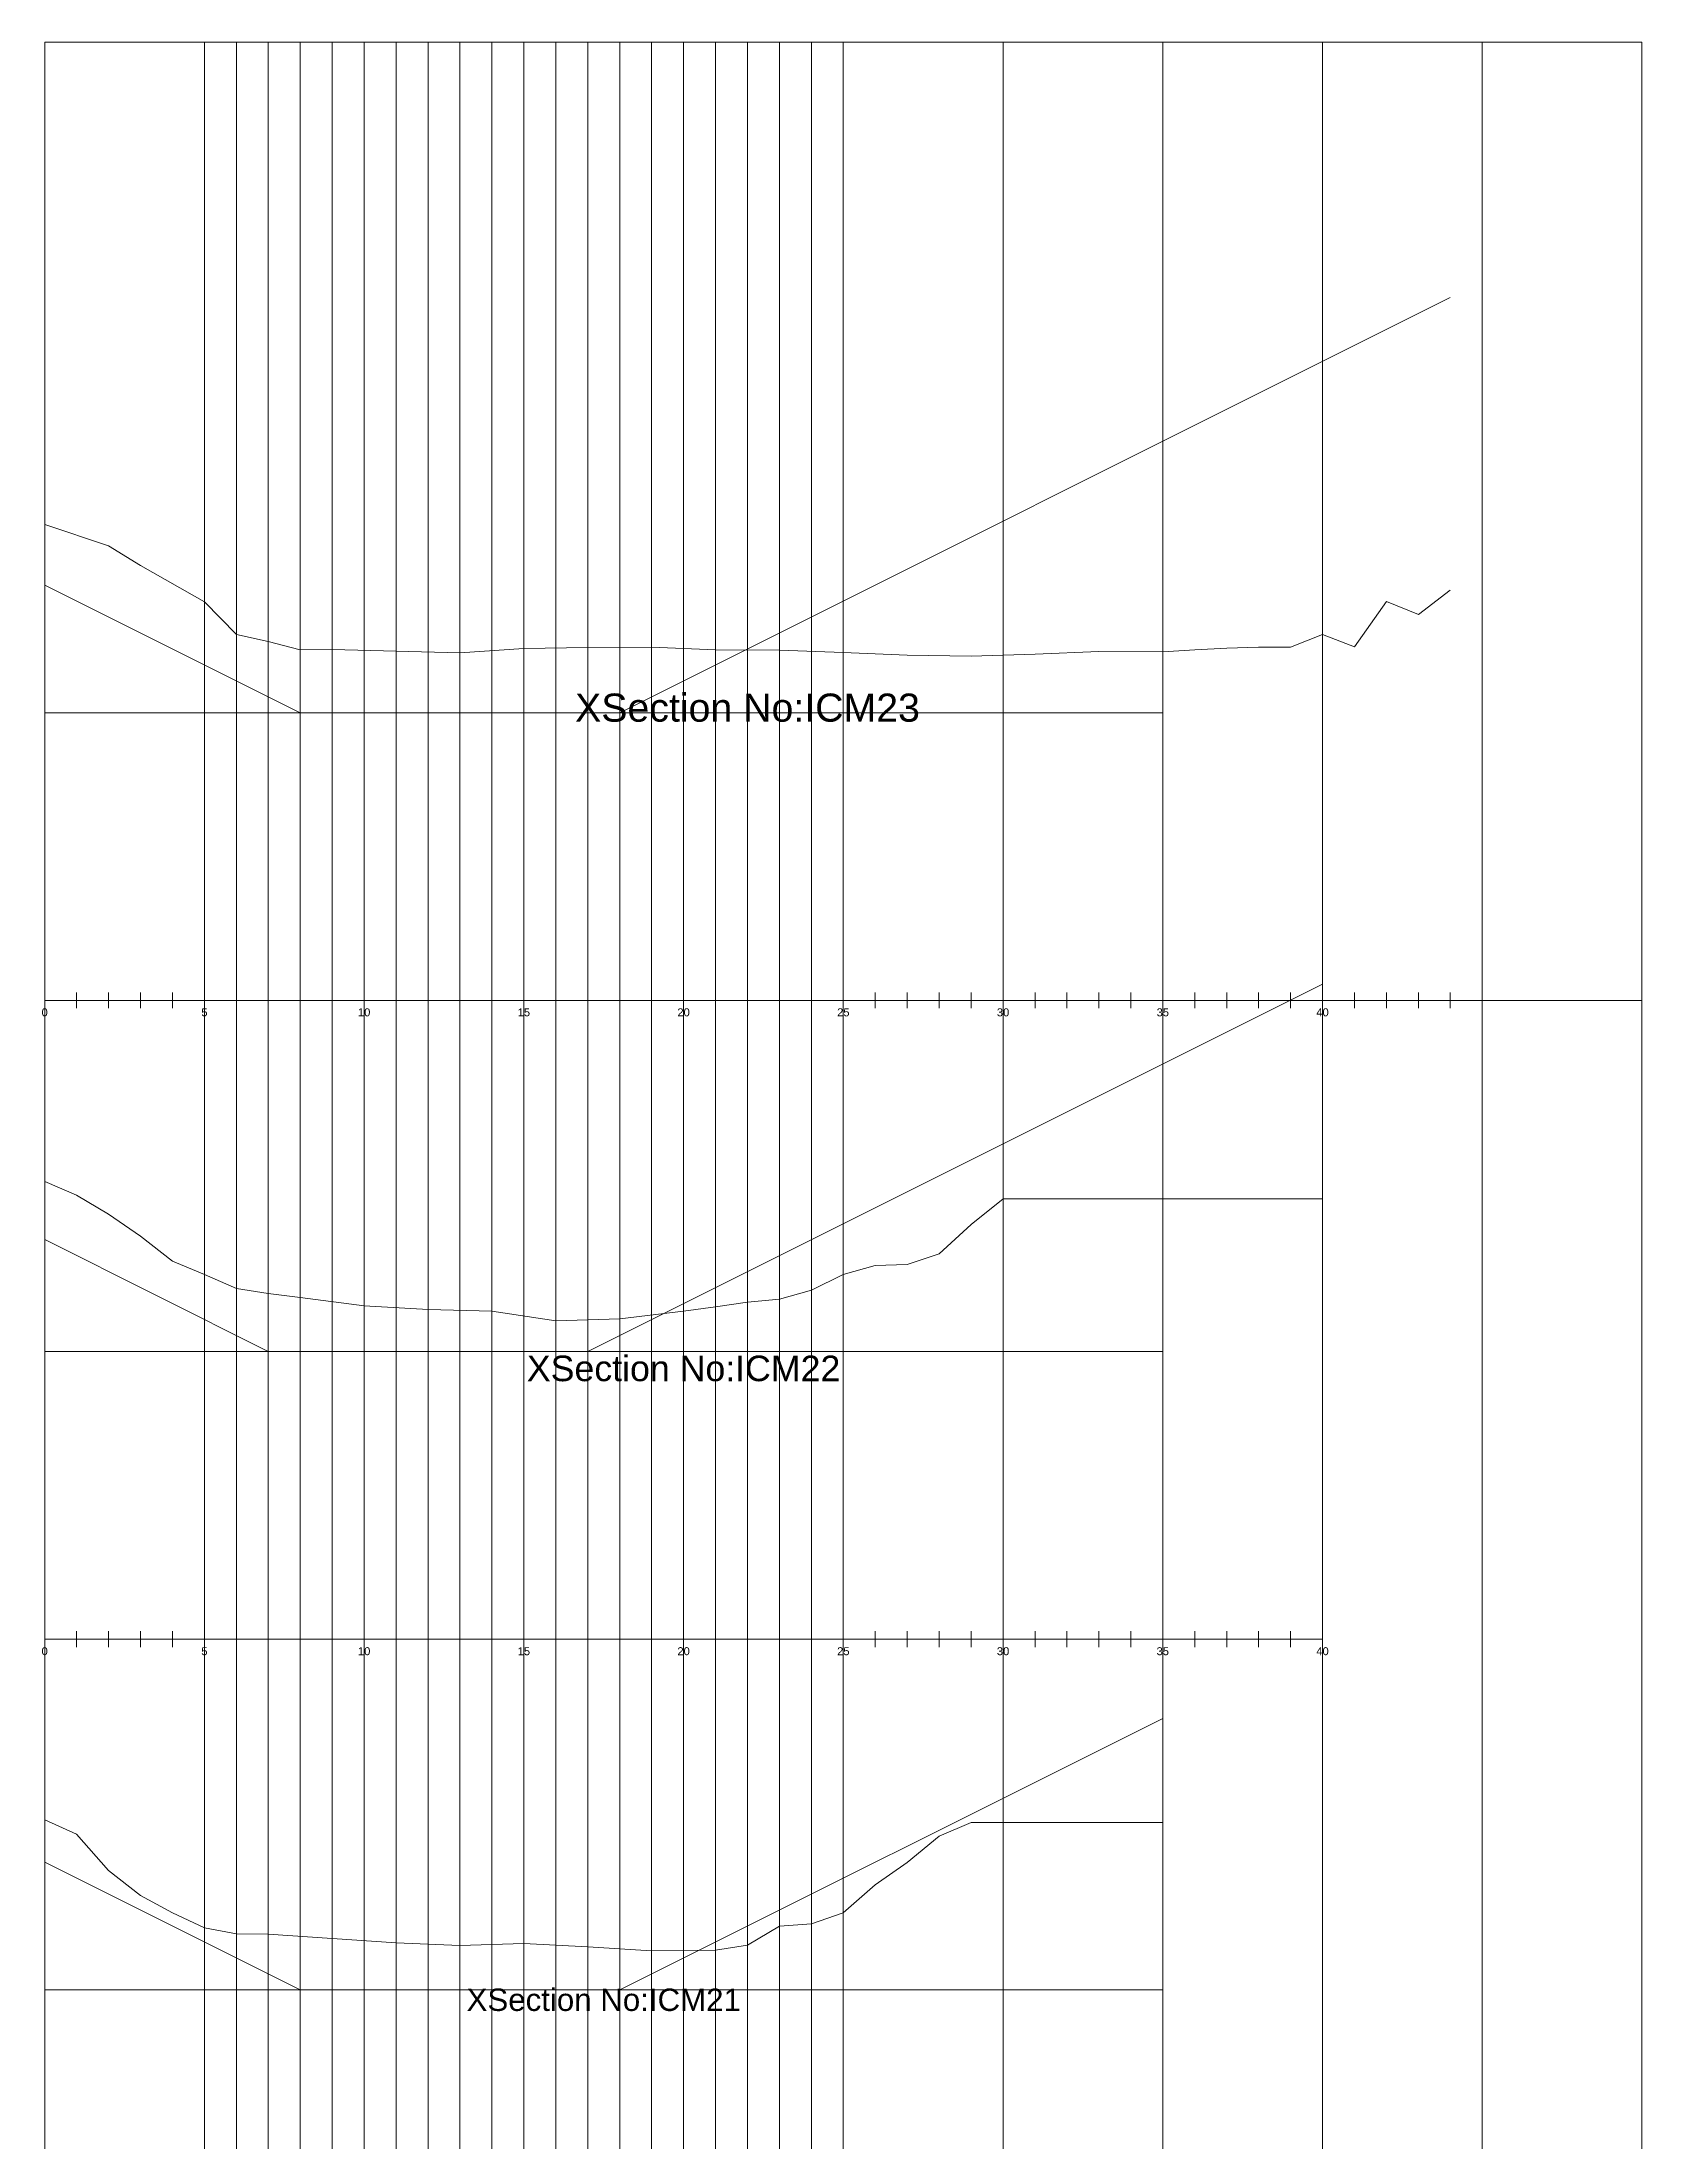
# Model space of a CAD drawing. Header units: inches. Extents: x 1000 to 1050, y 19 to 510.
# Drawn here: x 999.9 to 1050, y 444.3 to 510 of the extents above; entities that cross this region are included whole.
import ezdxf

# ---------------------------------------------------------------- set-up
doc = ezdxf.new("R2010")
doc.units = ezdxf.units.IN
doc.header["$LTSCALE"] = 7
doc.header["$MEASUREMENT"] = 0
doc.layers.add('Cross Section Labels', color=7, linetype='Continuous', lineweight=9)
doc.styles.get("Standard").update_dxf_attribs({"font": 'arial.ttf'})

msp = doc.modelspace()

# ---------------------------------------------------------------- linework, layer by layer
at = {"layer": 'Cross Section Labels'}
for p, q in [((1000, 510), (1000, 20)), ((1000, 510), (1050, 510)), ((1005, 510), (1005, 20)), ((1006, 260), (1006, 510)), ((1007, 260), (1007, 510)), ((1008, 260), (1008, 510)), ((1009, 260), (1009, 510)), ((1010, 510), (1010, 20)), ((1010, 260), (1010, 510)), ((1010, 260), (1010, 510)), ((1011, 260), (1011, 510)), ((1012, 260), (1012, 510)), ((1013, 260), (1013, 510)), ((1014, 260), (1014, 510)), ((1015, 510), (1015, 20)), ((1015, 260), (1015, 510)), ((1016, 260), (1016, 510)), ((1017, 260), (1017, 510)), ((1018, 260), (1018, 510)), ((1019, 260), (1019, 510)), ((1020, 510), (1020, 20)), ((1020, 260), (1020, 510)), ((1020, 260), (1020, 510)), ((1021, 260), (1021, 510)), ((1022, 260), (1022, 510)), ((1023, 260), (1023, 510)), ((1024, 260), (1024, 510)), ((1025, 510), (1025, 20)), ((1030, 510), (1030, 20)), ((1035, 510), (1035, 20)), ((1040, 510), (1040, 20)), ((1045, 510), (1045, 20)), ((1050, 510), (1050, 20)), ((1000, 489), (1035, 489)), ((1000, 480), (1050, 480)), ((1000, 469.01), (1035, 469.01)), ((1000, 449.02), (1035, 449.02))]:
    msp.add_line(p, q, dxfattribs=at)
for points in [[(1000, 493), (1008, 489), (1013, 489), (1018, 489), (1044, 502)], [(1044, 492.843), (1043, 492.083), (1042, 492.483), (1041, 491.063), (1040, 491.457), (1039, 491.053), (1038, 491.053), (1037, 491.023), (1036, 490.973), (1035, 490.913), (1033, 490.923), (1031, 490.833), (1029, 490.773), (1027, 490.803), (1025, 490.893), (1023, 490.963), (1021, 490.973), (1019, 491.053), (1019, 491.053), (1017, 491.043), (1015, 491.013), (1013, 490.883), (1011, 490.933), (1009, 490.983), (1008, 490.973), (1007, 491.233), (1006, 491.453), (1005, 492.473), (1003, 493.613), (1002, 494.233), (1000, 494.893)], [(1000, 472.51), (1007, 469.01), (1012, 469.01), (1017, 469.01), (1040, 480.51)], [(1000, 479.75), (1000, 480.25)], [(1000, 479.75), (1000, 480.25)], [(1000, 480), (1044, 480)], [(1000, 480), (1044, 480)], [(1001, 479.75), (1001, 480.25)], [(1001, 479.75), (1001, 480.25)], [(1002, 479.75), (1002, 480.25)], [(1002, 479.75), (1002, 480.25)], [(1003, 479.75), (1003, 480.25)], [(1003, 479.75), (1003, 480.25)], [(1004, 479.75), (1004, 480.25)], [(1004, 479.75), (1004, 480.25)], [(1005, 479.75), (1005, 480.25)], [(1005, 479.75), (1005, 480.25)], [(1006, 479.75), (1006, 480.25)], [(1006, 479.75), (1006, 480.25)], [(1007, 479.75), (1007, 480.25)], [(1007, 479.75), (1007, 480.25)], [(1008, 479.75), (1008, 480.25)], [(1008, 479.75), (1008, 480.25)], [(1009, 479.75), (1009, 480.25)], [(1009, 479.75), (1009, 480.25)], [(1010, 479.75), (1010, 480.25)], [(1010, 479.75), (1010, 480.25)], [(1011, 479.75), (1011, 480.25)], [(1011, 479.75), (1011, 480.25)], [(1012, 479.75), (1012, 480.25)], [(1012, 479.75), (1012, 480.25)], [(1013, 479.75), (1013, 480.25)], [(1013, 479.75), (1013, 480.25)], [(1014, 479.75), (1014, 480.25)], [(1014, 479.75), (1014, 480.25)], [(1015, 479.75), (1015, 480.25)], [(1015, 479.75), (1015, 480.25)], [(1016, 479.75), (1016, 480.25)], [(1016, 479.75), (1016, 480.25)], [(1017, 479.75), (1017, 480.25)], [(1017, 479.75), (1017, 480.25)], [(1018, 479.75), (1018, 480.25)], [(1018, 479.75), (1018, 480.25)], [(1019, 479.75), (1019, 480.25)], [(1019, 479.75), (1019, 480.25)], [(1020, 479.75), (1020, 480.25)], [(1020, 479.75), (1020, 480.25)], [(1021, 479.75), (1021, 480.25)], [(1021, 479.75), (1021, 480.25)], [(1022, 479.75), (1022, 480.25)], [(1022, 479.75), (1022, 480.25)], [(1023, 479.75), (1023, 480.25)], [(1023, 479.75), (1023, 480.25)], [(1024, 479.75), (1024, 480.25)], [(1024, 479.75), (1024, 480.25)], [(1025, 479.75), (1025, 480.25)], [(1025, 479.75), (1025, 480.25)], [(1026, 479.75), (1026, 480.25)], [(1026, 479.75), (1026, 480.25)], [(1027, 479.75), (1027, 480.25)], [(1027, 479.75), (1027, 480.25)], [(1028, 479.75), (1028, 480.25)], [(1028, 479.75), (1028, 480.25)], [(1029, 479.75), (1029, 480.25)], [(1029, 479.75), (1029, 480.25)], [(1030, 479.75), (1030, 480.25)], [(1030, 479.75), (1030, 480.25)], [(1031, 479.75), (1031, 480.25)], [(1031, 479.75), (1031, 480.25)], [(1032, 479.75), (1032, 480.25)], [(1032, 479.75), (1032, 480.25)], [(1033, 479.75), (1033, 480.25)], [(1033, 479.75), (1033, 480.25)], [(1034, 479.75), (1034, 480.25)], [(1034, 479.75), (1034, 480.25)], [(1035, 479.75), (1035, 480.25)], [(1035, 479.75), (1035, 480.25)], [(1036, 479.75), (1036, 480.25)], [(1036, 479.75), (1036, 480.25)], [(1037, 479.75), (1037, 480.25)], [(1037, 479.75), (1037, 480.25)], [(1038, 479.75), (1038, 480.25)], [(1038, 479.75), (1038, 480.25)], [(1039, 479.75), (1039, 480.25)], [(1039, 479.75), (1039, 480.25)], [(1040, 479.75), (1040, 480.25)], [(1040, 479.75), (1040, 480.25)], [(1041, 479.75), (1041, 480.25)], [(1041, 479.75), (1041, 480.25)], [(1042, 479.75), (1042, 480.25)], [(1042, 479.75), (1042, 480.25)], [(1043, 479.75), (1043, 480.25)], [(1043, 479.75), (1043, 480.25)], [(1044, 479.75), (1044, 480.25)], [(1044, 479.75), (1044, 480.25)], [(1040, 473.788), (1030, 473.788), (1029, 472.988), (1028, 472.068), (1027, 471.728), (1026, 471.698), (1025, 471.418), (1024, 470.928), (1023, 470.648), (1022, 470.548), (1021, 470.408), (1020, 470.268), (1018, 470.028), (1016, 469.968), (1014, 470.268), (1014, 470.268), (1012, 470.318), (1010, 470.438), (1008, 470.698), (1007, 470.828), (1006, 470.978), (1005, 471.418), (1004, 471.838), (1003, 472.618), (1002, 473.308), (1001, 473.898), (1000, 474.328)], [(1000, 459.75), (1000, 460.25)], [(1000, 459.75), (1000, 460.25)], [(1001, 459.75), (1001, 460.25)], [(1001, 459.75), (1001, 460.25)], [(1002, 459.75), (1002, 460.25)], [(1002, 459.75), (1002, 460.25)], [(1003, 459.75), (1003, 460.25)], [(1003, 459.75), (1003, 460.25)], [(1004, 459.75), (1004, 460.25)], [(1004, 459.75), (1004, 460.25)], [(1005, 459.75), (1005, 460.25)], [(1005, 459.75), (1005, 460.25)], [(1006, 459.75), (1006, 460.25)], [(1006, 459.75), (1006, 460.25)], [(1007, 459.75), (1007, 460.25)], [(1007, 459.75), (1007, 460.25)], [(1008, 459.75), (1008, 460.25)], [(1008, 459.75), (1008, 460.25)], [(1009, 459.75), (1009, 460.25)], [(1009, 459.75), (1009, 460.25)], [(1010, 459.75), (1010, 460.25)], [(1010, 459.75), (1010, 460.25)], [(1011, 459.75), (1011, 460.25)], [(1011, 459.75), (1011, 460.25)], [(1012, 459.75), (1012, 460.25)], [(1012, 459.75), (1012, 460.25)], [(1013, 459.75), (1013, 460.25)], [(1013, 459.75), (1013, 460.25)], [(1014, 459.75), (1014, 460.25)], [(1014, 459.75), (1014, 460.25)], [(1015, 459.75), (1015, 460.25)], [(1015, 459.75), (1015, 460.25)], [(1016, 459.75), (1016, 460.25)], [(1016, 459.75), (1016, 460.25)], [(1017, 459.75), (1017, 460.25)], [(1017, 459.75), (1017, 460.25)], [(1018, 459.75), (1018, 460.25)], [(1018, 459.75), (1018, 460.25)], [(1019, 459.75), (1019, 460.25)], [(1019, 459.75), (1019, 460.25)], [(1020, 459.75), (1020, 460.25)], [(1020, 459.75), (1020, 460.25)], [(1021, 459.75), (1021, 460.25)], [(1021, 459.75), (1021, 460.25)], [(1022, 459.75), (1022, 460.25)], [(1022, 459.75), (1022, 460.25)], [(1023, 459.75), (1023, 460.25)], [(1023, 459.75), (1023, 460.25)], [(1024, 459.75), (1024, 460.25)], [(1024, 459.75), (1024, 460.25)], [(1025, 459.75), (1025, 460.25)], [(1025, 459.75), (1025, 460.25)], [(1026, 459.75), (1026, 460.25)], [(1026, 459.75), (1026, 460.25)], [(1027, 459.75), (1027, 460.25)], [(1027, 459.75), (1027, 460.25)], [(1028, 459.75), (1028, 460.25)], [(1028, 459.75), (1028, 460.25)], [(1029, 459.75), (1029, 460.25)], [(1029, 459.75), (1029, 460.25)], [(1030, 459.75), (1030, 460.25)], [(1030, 459.75), (1030, 460.25)], [(1031, 459.75), (1031, 460.25)], [(1031, 459.75), (1031, 460.25)], [(1032, 459.75), (1032, 460.25)], [(1032, 459.75), (1032, 460.25)], [(1033, 459.75), (1033, 460.25)], [(1033, 459.75), (1033, 460.25)], [(1034, 459.75), (1034, 460.25)], [(1034, 459.75), (1034, 460.25)], [(1035, 459.75), (1035, 460.25)], [(1035, 459.75), (1035, 460.25)], [(1036, 459.75), (1036, 460.25)], [(1036, 459.75), (1036, 460.25)], [(1037, 459.75), (1037, 460.25)], [(1037, 459.75), (1037, 460.25)], [(1038, 459.75), (1038, 460.25)], [(1038, 459.75), (1038, 460.25)], [(1039, 459.75), (1039, 460.25)], [(1039, 459.75), (1039, 460.25)], [(1040, 459.75), (1040, 460.25)], [(1040, 459.75), (1040, 460.25)], [(1000, 460), (1040, 460)], [(1000, 460), (1040, 460)], [(1000, 453.02), (1008, 449.02), (1013, 449.02), (1018, 449.02), (1035, 457.52)], [(1035, 454.262), (1029, 454.262), (1028, 453.832), (1027, 453.012), (1026, 452.312), (1025, 451.436), (1024, 451.096), (1023, 451.016), (1022, 450.426), (1021, 450.266), (1019, 450.246), (1017, 450.366), (1015, 450.476), (1013, 450.416), (1011, 450.496), (1009, 450.636), (1007, 450.766), (1006, 450.776), (1005, 450.966), (1004, 451.436), (1003, 451.982), (1002, 452.762), (1001, 453.902), (1000, 454.342)]]:
    msp.add_lwpolyline(points, dxfattribs=at)

# ---------------------------------------------------------------- texts
for s, insert, char_height, attachment_point in [('XSection No:ICM23', (1022, 489.157), 0.88, 5), ('XSection No:ICM23', (1022, 489.157), 0.88, 5), ('0', (1000, 479.75), 0.25, 2), ('0', (1000, 479.75), 0.25, 2), ('5', (1005, 479.75), 0.25, 2), ('5', (1005, 479.75), 0.25, 2), ('10', (1010, 479.75), 0.25, 2), ('10', (1010, 479.75), 0.25, 2), ('15', (1015, 479.75), 0.25, 2), ('15', (1015, 479.75), 0.25, 2), ('20', (1020, 479.75), 0.25, 2), ('20', (1020, 479.75), 0.25, 2), ('25', (1025, 479.75), 0.25, 2), ('25', (1025, 479.75), 0.25, 2), ('30', (1030, 479.75), 0.25, 2), ('30', (1030, 479.75), 0.25, 2), ('35', (1035, 479.75), 0.25, 2), ('35', (1035, 479.75), 0.25, 2), ('40', (1040, 479.75), 0.25, 2), ('40', (1040, 479.75), 0.25, 2), ('XSection No:ICM22', (1020, 468.473), 0.8, 5), ('XSection No:ICM22', (1020, 468.473), 0.8, 5), ('0', (1000, 459.75), 0.25, 2), ('0', (1000, 459.75), 0.25, 2), ('5', (1005, 459.75), 0.25, 2), ('5', (1005, 459.75), 0.25, 2), ('10', (1010, 459.75), 0.25, 2), ('10', (1010, 459.75), 0.25, 2), ('15', (1015, 459.75), 0.25, 2), ('15', (1015, 459.75), 0.25, 2), ('20', (1020, 459.75), 0.25, 2), ('20', (1020, 459.75), 0.25, 2), ('25', (1025, 459.75), 0.25, 2), ('25', (1025, 459.75), 0.25, 2), ('30', (1030, 459.75), 0.25, 2), ('30', (1030, 459.75), 0.25, 2), ('35', (1035, 459.75), 0.25, 2), ('35', (1035, 459.75), 0.25, 2), ('40', (1040, 459.75), 0.25, 2), ('40', (1040, 459.75), 0.25, 2), ('XSection No:ICM21', (1017.5, 448.709), 0.7, 5), ('XSection No:ICM21', (1017.5, 448.709), 0.7, 5)]:
    msp.add_mtext(s, dxfattribs=dict(at, insert=insert, char_height=char_height, attachment_point=attachment_point))

doc.saveas('drawing.dxf')
